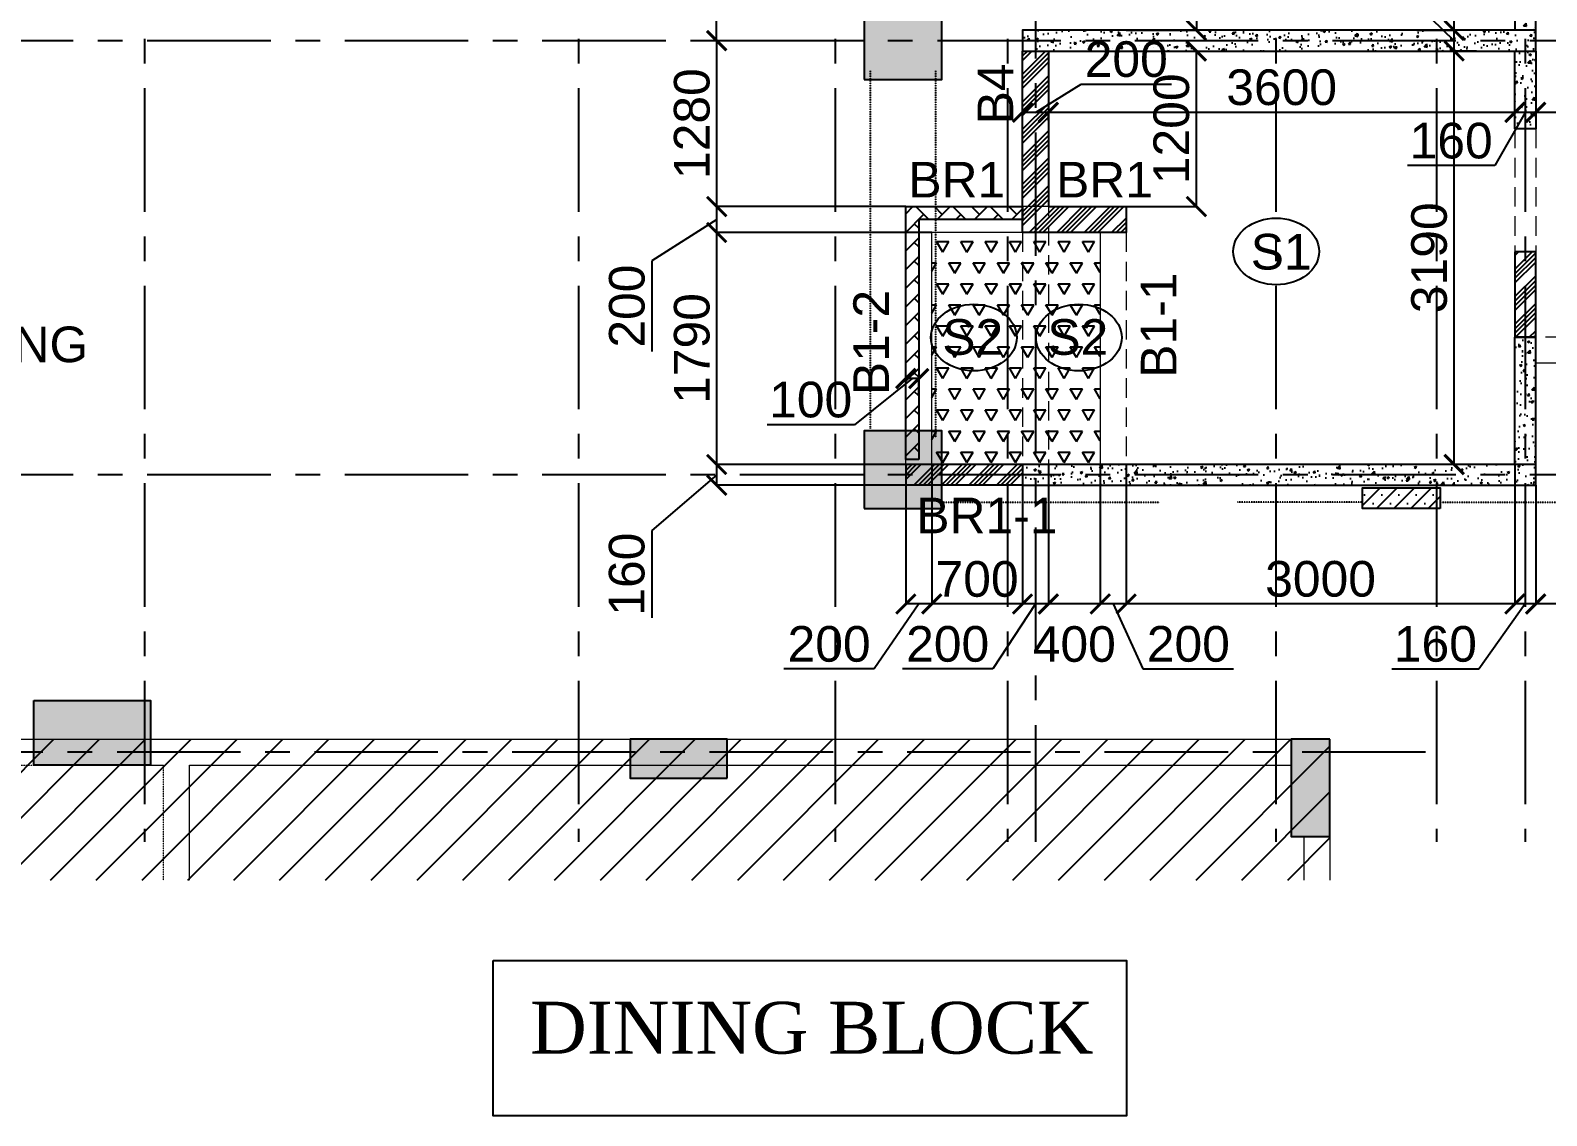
# Model space of a CAD drawing. Header units: inches. Extents: x -1898 to 127651, y -195120 to -109120.
# Drawn here: x 66741 to 78441, y -145664 to -137290 of the extents above; entities that cross this region are included whole.
import ezdxf

# ---------------------------------------------------------------- set-up
doc = ezdxf.new("R2010")
doc.units = ezdxf.units.IN
doc.header["$MEASUREMENT"] = 0
for name, pattern in [('CENTER', [50.8, 31.75, -6.35, 6.35, -6.35]), ('DASHED2', [9.525, 6.35, -3.175]), ('Hidden', [3, 2, -1])]:
    doc.linetypes.add(name, pattern=pattern)
for name, color, linetype in [('1', 8, 'Continuous'), ('1 SHEET', 7, 'Continuous'), ('160 R.C. WALL HAT', 8, 'Continuous'), ('160 R.C.WALL', 6, 'Continuous'), ('2', 5, 'Continuous'), ('AR-Column', 40, 'Continuous'), ('AR-Hidden', 251, 'DASHED2'), ('BAL. PARAPET WALL', 4, 'Continuous'), ('BEAM TEXT', 4, 'Continuous'), ('DIM', 251, 'Continuous'), ('GRID', 8, 'CENTER'), ('JKEC COL', 6, 'Continuous'), ('JKEC COL HAT', 2, 'Continuous'), ('NON S.WALL HATCH', 8, 'Continuous'), ('NON STRUC R.C.WALL', 6, 'Continuous'), ('NON.STRUC.R.C.WALLS', 1, 'Continuous'), ('PARAPET WALL', 4, 'Continuous'), ('SHEAR WALL', 6, 'Continuous'), ('SUNKEN', 8, 'Continuous'), ('TEXT-1', 3, 'Continuous')]:
    doc.layers.add(name, color=color, linetype=linetype)
for name, color, linetype, lineweight in [('BEAMS', 3, 'Continuous', 0), ('SLAB CIR', 1, 'Continuous', 25), ('SLAB TXT', 3, 'Continuous', 0)]:
    doc.layers.add(name, color=color, linetype=linetype, lineweight=lineweight)
doc.styles.add('T200', font='sanss___.ttf', dxfattribs={"height": 275})
doc.styles.add('T300', font='sanss___.ttf', dxfattribs={"height": 350})
doc.styles.add('T400', font='romantic.ttf')
doc.dimstyles.new('T 200', dxfattribs={"dimtxt": 275, "dimasz": 150, "dimexe": 1, "dimexo": 0, "dimgap": 50, "dimtad": 1, "dimdec": 0, "dimrnd": 5, "dimdsep": 46, "dimtxsty": 'T200', "dimblk": 'ARCHTICK', "dimcen": 2.5, "dimdle": 1, "dimclrd": 5, "dimclre": 253, "dimclrt": 1, "dimadec": 0, "dimazin": 0, "dimtfac": 1, "dimtdec": 0, "dimtmove": 2, "dimatfit": 3, "dimfxl": 0, "dimarcsym": 0})
pattern_1 = [(45, (2346260.05, -240371.21), (-106.066017, 106.066017), []), (45, (2346295.4, -240371.21), (-106.066017, 106.066017), []), (45, (2346330.76, -240371.21), (-106.066017, 106.066017), []), (45, (2346366.12, -240371.21), (-106.066017, 106.066017), [])]
pattern_2 = [(50, (2184721.52, 112605.64), (179.315046, -15.688034), [18.75, -206.25]), (355, (2184721.52, 112605.64), (-34.687833, 188.048033), [15, -165]), (100.451444, (2184736.47, 112604.33), (144.627212, 172.359998), [15.935048, -175.285528]), (46.1842, (2184721.52, 112655.64), (266.810333, -41.37982), [28.125, -309.375]), (96.635635, (2184743.76, 112652.2), (233.665486, 243.52965), [23.902586, -262.92844]), (351.184164, (2184721.52, 112655.64), (233.665486, 243.52965), [22.5, -247.5]), (21, (2184746.52, 112643.14), (149.226763, -100.654723), [18.75, -206.25]), (326, (2184746.52, 112643.14), (60.828833, 181.287511), [15, -165]), (71.451445, (2184758.96, 112634.75), (210.055594, 80.632788), [15.935047, -175.285528]), (37.5, (2184721.524, 112605.64), (3.0399638, 83.2234635), [0, -163, 0, -167.5, 0, -165.625]), (7.5, (2184721.52, 112605.64), (65.7673844, 98.602928), [0, -95.5, 0, -159.25, 0, -63.125]), (327.5, (2184665.774, 112605.64), (133.455609, -5.638718), [0, -62.5, 0, -195, 0, -258.75]), (317.5, (2184640.77, 112605.64), (145.7965423, 25.0262456), [0, -81.25, 0, -129.5, 0, -183.75])]

# ---------------------------------------------------------------- blocks, each defined once
blk = doc.blocks.new('A$C2EF61270')
at = {"layer": '1'}
h = blk.add_hatch(dxfattribs=at)
h.set_pattern_fill('ANSI31', color=256, scale=2000)
h.set_pattern_definition([(45, (0, -1085.52), (-176.7767, 176.7767), [])])
h.paths.add_polyline_path([(0, 0), (63301, 0), (63301, -1086), (0, -1086)])
at = {"layer": 'JKEC COL HAT', "linetype": 'Continuous', "ltscale": 100}
h = blk.add_hatch(color=256, dxfattribs=at)
h.dxf.hatch_style = 1
h.paths.add_polyline_path([(53300, 300), (54201, 300), (54201, -200), (53300, -200)])
h = blk.add_hatch(color=256, dxfattribs=at)
h.dxf.hatch_style = 1
h.paths.add_polyline_path([(57901, 0), (57901, -300), (58651, -300), (58651, 0)])
h = blk.add_hatch(color=256, dxfattribs=at)
h.dxf.hatch_style = 1
h.paths.add_polyline_path([(63001, -750), (63301, -750), (63301, 0), (63001, 0)])
at = {"layer": 'BEAMS', "color": 4, "linetype": 'Continuous', "ltscale": 0.01}
for p, q in [((9751, 0), (63001, 0)), ((54201, -200), (54301, -200)), ((54501, -200), (63001, -200)), ((54501, -1086), (54501, -200)), ((63101, -750), (63101, -1086)), ((63301, -750), (63301, -1086))]:
    blk.add_line(p, q, dxfattribs=at)
at = {"layer": 'BEAMS', "linetype": 'Hidden', "ltscale": 0.01}
for p in [(49800, -200), (54301, -1086)]:
    blk.add_line(p, (54301, -200), dxfattribs=at)
at = {"layer": 'GRID', "ltscale": 30}
blk.add_line((64039, -100), (-2655, -100), dxfattribs=at)
at = {"layer": 'JKEC COL'}
for points in [[(53300, 300), (54201, 300), (54201, -200), (53300, -200)], [(58651, -300), (58651, 0), (57901, 0), (57901, -300)], [(63301, 0), (63001, 0), (63001, -750), (63301, -750)]]:
    blk.add_lwpolyline(points, close=True, dxfattribs=at)
blk = doc.blocks.new('_ARCHTICK')
at = {"color": 0, "linetype": 'ByBlock', "const_width": 0.15}
blk.add_lwpolyline([(-0.5, -0.5), (0.5, 0.5)], dxfattribs=at)
blk = doc.blocks.new('*D589')
at = {"layer": 'Defpoints', "color": 0}
for p in [(77727, -137450), (77900, -137450, 15), (77900, -140640, 15)]:
    blk.add_point(p, dxfattribs=at)
at = {"layer": 'DIM', "color": 253, "lineweight": -2}
for p, q in [((77900, -137450), (77726, -137450)), ((77900, -140640), (77726, -140640))]:
    blk.add_line(p, q, dxfattribs=at)
at = {"layer": 'DIM', "color": 5, "lineweight": -2}
blk.add_line((77727, -140641), (77727, -137449), dxfattribs=at)
at = {"layer": 'DIM', "color": 5, "lineweight": -2, "xscale": 150, "yscale": 150, "zscale": 150}
for p, rotation in [((77727, -137450), 90), ((77727, -140640), 270)]:
    blk.add_blockref('_ARCHTICK', p, dxfattribs=dict(at, rotation=rotation))
at = {"layer": 'DIM', "color": 1, "insert": (77535, -139045), "char_height": 275, "attachment_point": 5, "rotation": 90, "style": 'T200'}
blk.add_mtext('3190', dxfattribs=at)
blk = doc.blocks.new('*D590')
at = {"layer": 'Defpoints', "color": 0}
for p in [(77439, -137290, 15), (77727, -137290), (77900, -137450, 15)]:
    blk.add_point(p, dxfattribs=at)
at = {"layer": 'DIM', "color": 5, "lineweight": -2}
for p, q in [((77340, -136992), (77340, -136320)), ((77727, -137370), (77340, -136992)), ((77727, -137451), (77727, -137289))]:
    blk.add_line(p, q, dxfattribs=at)
at = {"layer": 'DIM', "color": 253, "lineweight": -2}
for p, q in [((77439, -137290), (77728, -137290)), ((77900, -137450), (77726, -137450))]:
    blk.add_line(p, q, dxfattribs=at)
at = {"layer": 'DIM', "color": 5, "lineweight": -2, "xscale": 150, "yscale": 150, "zscale": 150}
for p, rotation in [((77727, -137290), 90), ((77727, -137450), 270)]:
    blk.add_blockref('_ARCHTICK', p, dxfattribs=dict(at, rotation=rotation))
at = {"layer": 'DIM', "color": 1, "insert": (77148, -136656), "char_height": 275, "attachment_point": 5, "rotation": 90, "style": 'T200'}
blk.add_mtext('160', dxfattribs=at)
blk = doc.blocks.new('*D591')
at = {"layer": 'Defpoints', "color": 0}
for p in [(77247, -134140, 15), (77727, -134140), (77439, -137290, 15)]:
    blk.add_point(p, dxfattribs=at)
at = {"layer": 'DIM', "color": 253, "lineweight": -2}
for p, q in [((77247, -134140), (77728, -134140)), ((77439, -137290), (77728, -137290))]:
    blk.add_line(p, q, dxfattribs=at)
at = {"layer": 'DIM', "color": 5, "lineweight": -2}
blk.add_line((77727, -137291), (77727, -134139), dxfattribs=at)
at = {"layer": 'DIM', "color": 5, "lineweight": -2, "xscale": 150, "yscale": 150, "zscale": 150}
for p, rotation in [((77727, -134140), 90), ((77727, -137290), 270)]:
    blk.add_blockref('_ARCHTICK', p, dxfattribs=dict(at, rotation=rotation))
at = {"layer": 'DIM', "color": 1, "insert": (77535, -135715), "char_height": 275, "attachment_point": 5, "rotation": 90, "style": 'T200'}
blk.add_mtext('3150', dxfattribs=at)
blk = doc.blocks.new('*D544')
at = {"layer": 'Defpoints', "color": 0}
for p in [(78356, -137923), (78356, -137959, 15), (80156, -137959)]:
    blk.add_point(p, dxfattribs=at)
at = {"layer": 'DIM', "color": 5, "lineweight": -2}
blk.add_line((80157, -137923), (78355, -137923), dxfattribs=at)
at = {"layer": 'DIM', "color": 253, "lineweight": -2}
for p, q in [((78356, -137959), (78356, -137922)), ((80156, -137959), (80156, -137922))]:
    blk.add_line(p, q, dxfattribs=at)
at = {"layer": 'DIM', "color": 5, "lineweight": -2, "xscale": 150, "yscale": 150, "zscale": 150, "rotation": 180}
blk.add_blockref('_ARCHTICK', (78356, -137923), dxfattribs=at)
at = {"layer": 'DIM', "color": 5, "lineweight": -2, "xscale": 150, "yscale": 150, "zscale": 150}
blk.add_blockref('_ARCHTICK', (80156, -137923), dxfattribs=at)
at = {"layer": 'DIM', "color": 1, "insert": (79256, -137731), "char_height": 275, "attachment_point": 5, "style": 'T200'}
blk.add_mtext('1800', dxfattribs=at)
blk = doc.blocks.new('*D545')
at = {"layer": 'Defpoints', "color": 0}
for p in [(78196, -137923), (78196, -137981, 15), (78356, -137959, 15)]:
    blk.add_point(p, dxfattribs=at)
at = {"layer": 'DIM', "color": 5, "lineweight": -2}
for p, q in [((78276, -137923), (78040, -138334)), ((78357, -137923), (78195, -137923)), ((78040, -138334), (77368, -138334))]:
    blk.add_line(p, q, dxfattribs=at)
at = {"layer": 'DIM', "color": 253, "lineweight": -2}
for p, q in [((78196, -137981), (78196, -137922)), ((78356, -137959), (78356, -137922))]:
    blk.add_line(p, q, dxfattribs=at)
at = {"layer": 'DIM', "color": 5, "lineweight": -2, "xscale": 150, "yscale": 150, "zscale": 150, "rotation": 180}
blk.add_blockref('_ARCHTICK', (78196, -137923), dxfattribs=at)
at = {"layer": 'DIM', "color": 5, "lineweight": -2, "xscale": 150, "yscale": 150, "zscale": 150}
blk.add_blockref('_ARCHTICK', (78356, -137923), dxfattribs=at)
at = {"layer": 'DIM', "color": 1, "insert": (77704, -138143), "char_height": 275, "attachment_point": 5, "style": 'T200'}
blk.add_mtext('160', dxfattribs=at)
blk = doc.blocks.new('*D516')
at = {"layer": 'Defpoints', "color": 0}
for p in [(74596, -137923), (74596, -137986, 15), (78196, -137981, 15)]:
    blk.add_point(p, dxfattribs=at)
at = {"layer": 'DIM', "color": 5, "lineweight": -2}
blk.add_line((78197, -137923), (74595, -137923), dxfattribs=at)
at = {"layer": 'DIM', "color": 253, "lineweight": -2}
for p, q in [((74596, -137986), (74596, -137922)), ((78196, -137981), (78196, -137922))]:
    blk.add_line(p, q, dxfattribs=at)
at = {"layer": 'DIM', "color": 5, "lineweight": -2, "xscale": 150, "yscale": 150, "zscale": 150, "rotation": 180}
blk.add_blockref('_ARCHTICK', (74596, -137923), dxfattribs=at)
at = {"layer": 'DIM', "color": 5, "lineweight": -2, "xscale": 150, "yscale": 150, "zscale": 150}
blk.add_blockref('_ARCHTICK', (78196, -137923), dxfattribs=at)
at = {"layer": 'DIM', "color": 1, "insert": (76396, -137731), "char_height": 275, "attachment_point": 5, "style": 'T200'}
blk.add_mtext('3600', dxfattribs=at)
blk = doc.blocks.new('*D517')
at = {"layer": 'Defpoints', "color": 0}
for p in [(74396, -137923), (74396, -137995, 15), (74596, -137986, 15)]:
    blk.add_point(p, dxfattribs=at)
at = {"layer": 'DIM', "color": 5, "lineweight": -2}
for p, q in [((74496, -137923), (74848, -137705)), ((74848, -137705), (75546, -137705)), ((74597, -137923), (74395, -137923))]:
    blk.add_line(p, q, dxfattribs=at)
at = {"layer": 'DIM', "color": 253, "lineweight": -2}
for p, q in [((74396, -137995), (74396, -137922)), ((74596, -137986), (74596, -137922))]:
    blk.add_line(p, q, dxfattribs=at)
at = {"layer": 'DIM', "color": 5, "lineweight": -2, "xscale": 150, "yscale": 150, "zscale": 150, "rotation": 180}
blk.add_blockref('_ARCHTICK', (74396, -137923), dxfattribs=at)
at = {"layer": 'DIM', "color": 5, "lineweight": -2, "xscale": 150, "yscale": 150, "zscale": 150}
blk.add_blockref('_ARCHTICK', (74596, -137923), dxfattribs=at)
at = {"layer": 'DIM', "color": 1, "insert": (75197, -137514), "char_height": 275, "attachment_point": 5, "style": 'T200'}
blk.add_mtext('200', dxfattribs=at)
blk = doc.blocks.new('*D528')
at = {"layer": 'Defpoints', "color": 0}
for p in [(78356, -140800, 15), (80156, -140800, 15), (78356, -141716)]:
    blk.add_point(p, dxfattribs=at)
at = {"layer": 'DIM', "color": 253, "lineweight": -2}
for p, q in [((78356, -140800), (78356, -141717)), ((80156, -140800), (80156, -141717))]:
    blk.add_line(p, q, dxfattribs=at)
at = {"layer": 'DIM', "color": 5, "lineweight": -2}
blk.add_line((80157, -141716), (78355, -141716), dxfattribs=at)
at = {"layer": 'DIM', "color": 5, "lineweight": -2, "xscale": 150, "yscale": 150, "zscale": 150, "rotation": 180}
blk.add_blockref('_ARCHTICK', (78356, -141716), dxfattribs=at)
at = {"layer": 'DIM', "color": 5, "lineweight": -2, "xscale": 150, "yscale": 150, "zscale": 150}
blk.add_blockref('_ARCHTICK', (80156, -141716), dxfattribs=at)
at = {"layer": 'DIM', "color": 1, "insert": (79256, -141525), "char_height": 275, "attachment_point": 5, "style": 'T200'}
blk.add_mtext('1800', dxfattribs=at)
blk = doc.blocks.new('*D529')
at = {"layer": 'Defpoints', "color": 0}
for p in [(78196, -140640, 15), (78356, -140800, 15), (78196, -141716)]:
    blk.add_point(p, dxfattribs=at)
at = {"layer": 'DIM', "color": 253, "lineweight": -2}
for p, q in [((78196, -140640), (78196, -141717)), ((78356, -140800), (78356, -141717))]:
    blk.add_line(p, q, dxfattribs=at)
at = {"layer": 'DIM', "color": 5, "lineweight": -2}
for p, q in [((78276, -141716), (77918, -142218)), ((78357, -141716), (78195, -141716)), ((77918, -142218), (77246, -142218))]:
    blk.add_line(p, q, dxfattribs=at)
at = {"layer": 'DIM', "color": 5, "lineweight": -2, "xscale": 150, "yscale": 150, "zscale": 150, "rotation": 180}
blk.add_blockref('_ARCHTICK', (78196, -141716), dxfattribs=at)
at = {"layer": 'DIM', "color": 5, "lineweight": -2, "xscale": 150, "yscale": 150, "zscale": 150}
blk.add_blockref('_ARCHTICK', (78356, -141716), dxfattribs=at)
at = {"layer": 'DIM', "color": 1, "insert": (77582, -142026), "char_height": 275, "attachment_point": 5, "style": 'T200'}
blk.add_mtext('160', dxfattribs=at)
blk = doc.blocks.new('*D530')
at = {"layer": 'Defpoints', "color": 0}
for p in [(75196, -140640, 15), (78196, -140640, 15), (75196, -141716)]:
    blk.add_point(p, dxfattribs=at)
at = {"layer": 'DIM', "color": 253, "lineweight": -2}
for p, q in [((75196, -140640), (75196, -141717)), ((78196, -140640), (78196, -141717))]:
    blk.add_line(p, q, dxfattribs=at)
at = {"layer": 'DIM', "color": 5, "lineweight": -2}
blk.add_line((78197, -141716), (75195, -141716), dxfattribs=at)
at = {"layer": 'DIM', "color": 5, "lineweight": -2, "xscale": 150, "yscale": 150, "zscale": 150, "rotation": 180}
blk.add_blockref('_ARCHTICK', (75196, -141716), dxfattribs=at)
at = {"layer": 'DIM', "color": 5, "lineweight": -2, "xscale": 150, "yscale": 150, "zscale": 150}
blk.add_blockref('_ARCHTICK', (78196, -141716), dxfattribs=at)
at = {"layer": 'DIM', "color": 1, "insert": (76696, -141524), "char_height": 275, "attachment_point": 5, "style": 'T200'}
blk.add_mtext('3000', dxfattribs=at)
blk = doc.blocks.new('*D531')
at = {"layer": 'Defpoints', "color": 0}
for p in [(74996, -140640, 15), (75196, -140640, 15), (74996, -141716)]:
    blk.add_point(p, dxfattribs=at)
at = {"layer": 'DIM', "color": 253, "lineweight": -2}
for p, q in [((74996, -140640), (74996, -141717)), ((75196, -140640), (75196, -141717))]:
    blk.add_line(p, q, dxfattribs=at)
at = {"layer": 'DIM', "color": 5, "lineweight": -2}
for p, q in [((75197, -141716), (74995, -141716)), ((75096, -141716), (75326, -142217)), ((75326, -142217), (76025, -142217))]:
    blk.add_line(p, q, dxfattribs=at)
at = {"layer": 'DIM', "color": 5, "lineweight": -2, "xscale": 150, "yscale": 150, "zscale": 150, "rotation": 180}
blk.add_blockref('_ARCHTICK', (74996, -141716), dxfattribs=at)
at = {"layer": 'DIM', "color": 5, "lineweight": -2, "xscale": 150, "yscale": 150, "zscale": 150}
blk.add_blockref('_ARCHTICK', (75196, -141716), dxfattribs=at)
at = {"layer": 'DIM', "color": 1, "insert": (75676, -142026), "char_height": 275, "attachment_point": 5, "style": 'T200'}
blk.add_mtext('200', dxfattribs=at)
blk = doc.blocks.new('*D532')
at = {"layer": 'Defpoints', "color": 0}
for p in [(74596, -140640, 15), (74996, -140640, 15), (74596, -141716)]:
    blk.add_point(p, dxfattribs=at)
at = {"layer": 'DIM', "color": 253, "lineweight": -2}
for p, q in [((74596, -140640), (74596, -141717)), ((74996, -140640), (74996, -141717))]:
    blk.add_line(p, q, dxfattribs=at)
at = {"layer": 'DIM', "color": 5, "lineweight": -2}
blk.add_line((74997, -141716), (74595, -141716), dxfattribs=at)
at = {"layer": 'DIM', "color": 5, "lineweight": -2, "xscale": 150, "yscale": 150, "zscale": 150, "rotation": 180}
blk.add_blockref('_ARCHTICK', (74596, -141716), dxfattribs=at)
at = {"layer": 'DIM', "color": 5, "lineweight": -2, "xscale": 150, "yscale": 150, "zscale": 150}
blk.add_blockref('_ARCHTICK', (74996, -141716), dxfattribs=at)
at = {"layer": 'DIM', "color": 1, "insert": (74796, -142027), "char_height": 275, "attachment_point": 5, "style": 'T200'}
blk.add_mtext('400', dxfattribs=at)
blk = doc.blocks.new('*D474')
at = {"layer": 'Defpoints', "color": 0}
for p in [(74396, -140640, 15), (74596, -140640, 15), (74396, -141716)]:
    blk.add_point(p, dxfattribs=at)
at = {"layer": 'DIM', "color": 253, "lineweight": -2}
for p, q in [((74396, -140640), (74396, -141717)), ((74596, -140640), (74596, -141717))]:
    blk.add_line(p, q, dxfattribs=at)
at = {"layer": 'DIM', "color": 5, "lineweight": -2}
for p, q in [((74496, -141716), (74168, -142217)), ((74597, -141716), (74395, -141716)), ((74168, -142217), (73470, -142217))]:
    blk.add_line(p, q, dxfattribs=at)
at = {"layer": 'DIM', "color": 5, "lineweight": -2, "xscale": 150, "yscale": 150, "zscale": 150, "rotation": 180}
blk.add_blockref('_ARCHTICK', (74396, -141716), dxfattribs=at)
at = {"layer": 'DIM', "color": 5, "lineweight": -2, "xscale": 150, "yscale": 150, "zscale": 150}
blk.add_blockref('_ARCHTICK', (74596, -141716), dxfattribs=at)
at = {"layer": 'DIM', "color": 1, "insert": (73819, -142026), "char_height": 275, "attachment_point": 5, "style": 'T200'}
blk.add_mtext('200', dxfattribs=at)
blk = doc.blocks.new('*D475')
at = {"layer": 'Defpoints', "color": 0}
for p in [(73696, -140640, 15), (74396, -140640, 15), (73696, -141716)]:
    blk.add_point(p, dxfattribs=at)
at = {"layer": 'DIM', "color": 253, "lineweight": -2}
for p, q in [((73696, -140640), (73696, -141717)), ((74396, -140640), (74396, -141717))]:
    blk.add_line(p, q, dxfattribs=at)
at = {"layer": 'DIM', "color": 5, "lineweight": -2}
blk.add_line((74397, -141716), (73695, -141716), dxfattribs=at)
at = {"layer": 'DIM', "color": 5, "lineweight": -2, "xscale": 150, "yscale": 150, "zscale": 150, "rotation": 180}
blk.add_blockref('_ARCHTICK', (73696, -141716), dxfattribs=at)
at = {"layer": 'DIM', "color": 5, "lineweight": -2, "xscale": 150, "yscale": 150, "zscale": 150}
blk.add_blockref('_ARCHTICK', (74396, -141716), dxfattribs=at)
at = {"layer": 'DIM', "color": 1, "insert": (74046, -141525), "char_height": 275, "attachment_point": 5, "style": 'T200'}
blk.add_mtext('700', dxfattribs=at)
blk = doc.blocks.new('*D476')
at = {"layer": 'Defpoints', "color": 0}
for p in [(73696, -140640, 15), (73496, -140800, 15), (73496, -141716)]:
    blk.add_point(p, dxfattribs=at)
at = {"layer": 'DIM', "color": 253, "lineweight": -2}
for p, q in [((73696, -140640), (73696, -141717)), ((73496, -140800), (73496, -141717))]:
    blk.add_line(p, q, dxfattribs=at)
at = {"layer": 'DIM', "color": 5, "lineweight": -2}
for p, q in [((73596, -141716), (73253, -142217)), ((73697, -141716), (73495, -141716)), ((73253, -142217), (72555, -142217))]:
    blk.add_line(p, q, dxfattribs=at)
at = {"layer": 'DIM', "color": 5, "lineweight": -2, "xscale": 150, "yscale": 150, "zscale": 150, "rotation": 180}
blk.add_blockref('_ARCHTICK', (73496, -141716), dxfattribs=at)
at = {"layer": 'DIM', "color": 5, "lineweight": -2, "xscale": 150, "yscale": 150, "zscale": 150}
blk.add_blockref('_ARCHTICK', (73696, -141716), dxfattribs=at)
at = {"layer": 'DIM', "color": 1, "insert": (72904, -142026), "char_height": 275, "attachment_point": 5, "style": 'T200'}
blk.add_mtext('200', dxfattribs=at)
blk = doc.blocks.new('*D479')
at = {"layer": 'Defpoints', "color": 0}
for p in [(73496, -139977), (73496, -140098, 15), (73596, -140098, 15)]:
    blk.add_point(p, dxfattribs=at)
at = {"layer": 'DIM', "color": 5, "lineweight": -2}
for p, q in [((73546, -139977), (73099, -140333)), ((73597, -139977), (73495, -139977)), ((73099, -140333), (72426, -140333))]:
    blk.add_line(p, q, dxfattribs=at)
at = {"layer": 'DIM', "color": 253, "lineweight": -2}
for p, q in [((73496, -140098), (73496, -139976)), ((73596, -140098), (73596, -139976))]:
    blk.add_line(p, q, dxfattribs=at)
at = {"layer": 'DIM', "color": 5, "lineweight": -2, "xscale": 150, "yscale": 150, "zscale": 150, "rotation": 180}
blk.add_blockref('_ARCHTICK', (73496, -139977), dxfattribs=at)
at = {"layer": 'DIM', "color": 5, "lineweight": -2, "xscale": 150, "yscale": 150, "zscale": 150}
blk.add_blockref('_ARCHTICK', (73596, -139977), dxfattribs=at)
at = {"layer": 'DIM', "color": 1, "insert": (72762, -140141), "char_height": 275, "attachment_point": 5, "style": 'T200'}
blk.add_mtext('100', dxfattribs=at)
blk = doc.blocks.new('*D480')
at = {"layer": 'Defpoints', "color": 0}
for p in [(72037, -140640), (73496, -140640, 15), (73496, -140800)]:
    blk.add_point(p, dxfattribs=at)
at = {"layer": 'DIM', "color": 5, "lineweight": -2}
for p, q in [((72037, -140720), (71536, -141150)), ((72037, -140801), (72037, -140639)), ((71536, -141150), (71536, -141823))]:
    blk.add_line(p, q, dxfattribs=at)
at = {"layer": 'DIM', "color": 253, "lineweight": -2}
for p, q in [((73496, -140640), (72036, -140640)), ((73496, -140800), (72036, -140800))]:
    blk.add_line(p, q, dxfattribs=at)
at = {"layer": 'DIM', "color": 5, "lineweight": -2, "xscale": 150, "yscale": 150, "zscale": 150}
for p, rotation in [((72037, -140640), 90), ((72037, -140800), 270)]:
    blk.add_blockref('_ARCHTICK', p, dxfattribs=dict(at, rotation=rotation))
at = {"layer": 'DIM', "color": 1, "insert": (71344, -141486), "char_height": 275, "attachment_point": 5, "rotation": 90, "style": 'T200'}
blk.add_mtext('160', dxfattribs=at)
blk = doc.blocks.new('*D481')
at = {"layer": 'Defpoints', "color": 0}
for p in [(72037, -138850), (73696, -138850, 15), (73496, -140640, 15)]:
    blk.add_point(p, dxfattribs=at)
at = {"layer": 'DIM', "color": 253, "lineweight": -2}
for p, q in [((73696, -138850), (72036, -138850)), ((73496, -140640), (72036, -140640))]:
    blk.add_line(p, q, dxfattribs=at)
at = {"layer": 'DIM', "color": 5, "lineweight": -2}
blk.add_line((72037, -140641), (72037, -138849), dxfattribs=at)
at = {"layer": 'DIM', "color": 5, "lineweight": -2, "xscale": 150, "yscale": 150, "zscale": 150}
for p, rotation in [((72037, -138850), 90), ((72037, -140640), 270)]:
    blk.add_blockref('_ARCHTICK', p, dxfattribs=dict(at, rotation=rotation))
at = {"layer": 'DIM', "color": 1, "insert": (71846, -139745), "char_height": 275, "attachment_point": 5, "rotation": 90, "style": 'T200'}
blk.add_mtext('1790', dxfattribs=at)
blk = doc.blocks.new('*D482')
at = {"layer": 'Defpoints', "color": 0}
for p in [(72037, -138650), (73496, -138650, 15), (73696, -138850, 15)]:
    blk.add_point(p, dxfattribs=at)
at = {"layer": 'DIM', "color": 5, "lineweight": -2}
for p, q in [((72037, -138750), (71537, -139069)), ((72037, -138851), (72037, -138649)), ((71537, -139069), (71537, -139767))]:
    blk.add_line(p, q, dxfattribs=at)
at = {"layer": 'DIM', "color": 253, "lineweight": -2}
for p, q in [((73496, -138650), (72036, -138650)), ((73696, -138850), (72036, -138850))]:
    blk.add_line(p, q, dxfattribs=at)
at = {"layer": 'DIM', "color": 5, "lineweight": -2, "xscale": 150, "yscale": 150, "zscale": 150}
for p, rotation in [((72037, -138650), 90), ((72037, -138850), 270)]:
    blk.add_blockref('_ARCHTICK', p, dxfattribs=dict(at, rotation=rotation))
at = {"layer": 'DIM', "color": 1, "insert": (71345, -139418), "char_height": 275, "attachment_point": 5, "rotation": 90, "style": 'T200'}
blk.add_mtext('200', dxfattribs=at)
blk = doc.blocks.new('*D483')
at = {"layer": 'Defpoints', "color": 0}
for p in [(72037, -137370), (72460, -137370, 15), (73496, -138650, 15)]:
    blk.add_point(p, dxfattribs=at)
at = {"layer": 'DIM', "color": 253, "lineweight": -2}
for p, q in [((72460, -137370), (72036, -137370)), ((73496, -138650), (72036, -138650))]:
    blk.add_line(p, q, dxfattribs=at)
at = {"layer": 'DIM', "color": 5, "lineweight": -2}
blk.add_line((72037, -138651), (72037, -137369), dxfattribs=at)
at = {"layer": 'DIM', "color": 5, "lineweight": -2, "xscale": 150, "yscale": 150, "zscale": 150}
for p, rotation in [((72037, -137370), 90), ((72037, -138650), 270)]:
    blk.add_blockref('_ARCHTICK', p, dxfattribs=dict(at, rotation=rotation))
at = {"layer": 'DIM', "color": 1, "insert": (71846, -138010), "char_height": 275, "attachment_point": 5, "rotation": 90, "style": 'T200'}
blk.add_mtext('1280', dxfattribs=at)
blk = doc.blocks.new('*D503')
at = {"layer": 'Defpoints', "color": 0}
for p in [(72036, -136090), (73496, -136090, 15), (72460, -137370)]:
    blk.add_point(p, dxfattribs=at)
at = {"layer": 'DIM', "color": 253, "lineweight": -2}
for p, q in [((73496, -136090), (72035, -136090)), ((72460, -137370), (72035, -137370))]:
    blk.add_line(p, q, dxfattribs=at)
at = {"layer": 'DIM', "color": 5, "lineweight": -2}
blk.add_line((72036, -137371), (72036, -136089), dxfattribs=at)
at = {"layer": 'DIM', "color": 5, "lineweight": -2, "xscale": 150, "yscale": 150, "zscale": 150}
for p, rotation in [((72036, -136090), 90), ((72036, -137370), 270)]:
    blk.add_blockref('_ARCHTICK', p, dxfattribs=dict(at, rotation=rotation))
at = {"layer": 'DIM', "color": 1, "insert": (71845, -136730), "char_height": 275, "attachment_point": 5, "rotation": 90, "style": 'T200'}
blk.add_mtext('1280', dxfattribs=at)
blk = doc.blocks.new('*D787')
at = {"layer": 'Defpoints', "color": 0}
for p in [(75196, -137450, 15), (75738, -137450), (75196, -138650, 15)]:
    blk.add_point(p, dxfattribs=at)
at = {"layer": 'DIM', "color": 253, "lineweight": -2}
for p, q in [((75196, -137450), (75739, -137450)), ((75196, -138650), (75739, -138650))]:
    blk.add_line(p, q, dxfattribs=at)
at = {"layer": 'DIM', "color": 5, "lineweight": -2}
blk.add_line((75738, -138651), (75738, -137449), dxfattribs=at)
at = {"layer": 'DIM', "color": 5, "lineweight": -2, "xscale": 150, "yscale": 150, "zscale": 150}
for p, rotation in [((75738, -137450), 90), ((75738, -138650), 270)]:
    blk.add_blockref('_ARCHTICK', p, dxfattribs=dict(at, rotation=rotation))
at = {"layer": 'DIM', "color": 1, "insert": (75546, -138050), "char_height": 275, "attachment_point": 5, "rotation": 90, "style": 'T200'}
blk.add_mtext('1200', dxfattribs=at)
blk = doc.blocks.new('*D788')
at = {"layer": 'Defpoints', "color": 0}
for p in [(75196, -136090, 15), (75196, -137290, 15), (75738, -137290)]:
    blk.add_point(p, dxfattribs=at)
at = {"layer": 'DIM', "color": 253, "lineweight": -2}
for p, q in [((75196, -136090), (75739, -136090)), ((75196, -137290), (75739, -137290))]:
    blk.add_line(p, q, dxfattribs=at)
at = {"layer": 'DIM', "color": 5, "lineweight": -2}
blk.add_line((75738, -136089), (75738, -137291), dxfattribs=at)
at = {"layer": 'DIM', "color": 5, "lineweight": -2, "xscale": 150, "yscale": 150, "zscale": 150}
for p, rotation in [((75738, -136090), 90), ((75738, -137290), 270)]:
    blk.add_blockref('_ARCHTICK', p, dxfattribs=dict(at, rotation=rotation))
at = {"layer": 'DIM', "color": 1, "insert": (75546, -136690), "char_height": 275, "attachment_point": 5, "rotation": 90, "style": 'T200'}
blk.add_mtext('1200', dxfattribs=at)
blk = doc.blocks.new('A$C02A55DAE')
at = {"layer": 'NON S.WALL HATCH'}
h = blk.add_hatch(dxfattribs=at)
h.set_pattern_fill('SACNCR', color=256, scale=1000)
h.set_pattern_definition([(45, (-132245.64, 75915.45), (-66.29126, 66.29126), []), (45, (-132179.35, 75915.45), (-66.29126, 66.29126), [0, -93.75])])
h.paths.add_polyline_path([(68012, -21790), (68612, -21790), (68612, -21190), (68012, -21190)])
h.paths.add_polyline_path([(68012, -18480), (68612, -18480), (68612, -17880), (68012, -17880)])
h.paths.add_polyline_path([(68012, -15170), (68612, -15170), (68612, -14570), (68012, -14570)])
h.paths.add_polyline_path([(68012, -11500), (68612, -11500), (68612, -11870), (68012, -11870)])
h = blk.add_hatch(dxfattribs=at)
h.set_pattern_fill('SACNCR', color=256, scale=1000)
h.set_pattern_definition([(45, (-132245.64, 74440.45), (-66.29126, 66.29126), []), (45, (-132179.35, 74440.45), (-66.29126, 66.29126), [0, -93.75])])
h.paths.add_polyline_path([(76295, -21790), (75695, -21790), (75695, -21630), (76295, -21630)])
h.paths.add_polyline_path([(72457, -21790), (71857, -21790), (71857, -21630), (72457, -21630)])
at = {"layer": 'AR-Column', "color": 4, "elevation": -29}
for points in [[(68012, -18480), (68612, -18480), (68612, -17880), (68012, -17880)], [(68012, -21790), (68612, -21790), (68612, -21190), (68012, -21190)], [(72457, -21790), (71857, -21790), (71857, -21630), (72457, -21630)]]:
    blk.add_lwpolyline(points, close=True, dxfattribs=at)
at = {"layer": 'AR-Hidden', "ltscale": 0.009}
for p, q in [((68060, -21174, -29), (68060, -18410, -29)), ((68565, -21244, -29), (68565, -18410, -29)), ((68612, -21740, -29), (70292, -21740, -29)), ((71857, -21740, -29), (70892, -21740, -29)), ((72457, -21740, -29), (75695, -21740, -29))]:
    blk.add_line(p, q, dxfattribs=at)

msp = doc.modelspace()

# ---------------------------------------------------------------- hatches: boundary and pattern name
at = {"layer": '160 R.C. WALL HAT'}
h = msp.add_hatch(dxfattribs=at)
h.set_pattern_fill('AR-CONC', color=256, scale=25)
h.set_pattern_definition(pattern_2)
h.paths.add_polyline_path([(78356, -136690.2), (78196, -136690.2), (78196, -137290.2), (78356, -137290.2)])
h = msp.add_hatch(dxfattribs=at)
h.set_pattern_fill('AR-CONC', color=256, scale=25)
h.set_pattern_definition(pattern_2)
h.paths.add_polyline_path([(78356, -137290.2), (78356, -137450.2), (74396, -137450.2), (74396, -137290.2)])
h = msp.add_hatch(dxfattribs=at)
h.set_pattern_fill('AR-CONC', color=256, scale=25)
h.set_pattern_definition(pattern_2)
h.paths.add_polyline_path([(78196, -137450.2), (78356, -137450.2), (78356, -138050.2), (78196, -138050.2)])
h = msp.add_hatch(dxfattribs=at)
h.set_pattern_fill('AR-CONC', color=256, scale=25)
h.set_pattern_definition(pattern_2)
h.paths.add_polyline_path([(78356, -139678.8), (78196, -139678.8), (78196, -140640.2), (78356, -140640.2)])
h = msp.add_hatch(dxfattribs=at)
h.set_pattern_fill('AR-CONC', color=256, scale=25)
h.set_pattern_definition(pattern_2)
h.paths.add_polyline_path([(78356, -140800.2), (78356, -140640.2), (74396, -140640.2), (74396, -140800.2)])
at = {"layer": 'BAL. PARAPET WALL'}
h = msp.add_hatch(dxfattribs=at)
h.set_pattern_fill('AR-HBONE', color=256, style=0)
h.set_pattern_definition([(45, (-2120350.89, 355921.15), (1e-14, 143.684098), [304.8, -101.6]), (135, (-2120279.05, 355993), (1e-14, 143.684098), [304.8, -101.6])])
h.paths.add_polyline_path([(73596, -140600.2), (73496, -140600.2), (73496, -138650.2), (74396, -138650.2), (74396, -138750.2), (73596, -138750.2)])
at = {"layer": 'NON STRUC R.C.WALL'}
h = msp.add_hatch(dxfattribs=at)
h.set_pattern_fill('ANSI34', color=1, scale=200)
h.set_pattern_definition(pattern_1)
h.paths.add_polyline_path([(74596, -137450.2), (74596, -138650.2), (75196, -138650.2), (75196, -138850.2), (74396, -138850.2), (74396, -137450.2)])
h = msp.add_hatch(dxfattribs=at)
h.set_pattern_fill('ANSI34', color=1, scale=200)
h.set_pattern_definition(pattern_1)
h.paths.add_polyline_path([(78196, -139000.2), (78196, -139658.8), (78356, -139658.8), (78356, -139000.2)])
h = msp.add_hatch(dxfattribs=at)
h.set_pattern_fill('ANSI34', color=1, scale=200)
h.set_pattern_definition(pattern_1)
h.paths.add_polyline_path([(74396, -140640.2), (73496, -140640.2), (73496, -140800.2), (74396, -140800.2)])
at = {"layer": 'SUNKEN'}
h = msp.add_hatch(dxfattribs=at)
h.set_pattern_fill('TRIANG', color=256, scale=500)
h.set_pattern_definition([(60, (2301842.9, -345548.81), (-93.75, 162.379763), [93.75, -93.75]), (120, (2301842.9, -345548.81), (-187.5, 1e-07), [93.75, -93.75]), (0, (2301796.02, -345467.62), (93.75, 162.379763), [93.75, -93.75])])
h.paths.add_polyline_path([(73696, -138850.2), (74996, -138850.2), (74996, -140640.2), (73696, -140640.2)])

# ---------------------------------------------------------------- linework, layer by layer
at = {"layer": '160 R.C.WALL'}
msp.add_line((78356, -139658.8, 14.7), (78196, -139658.8, 14.7), dxfattribs=at)
at = {"layer": '160 R.C.WALL', "elevation": 14.7}
for points in [[(78356, -137290.2), (78356, -136690.2), (78196, -136690.2), (78196, -137290.2)], [(78356, -137450.2), (78356, -138050.2), (78196, -138050.2), (78196, -137450.2)]]:
    msp.add_lwpolyline(points, dxfattribs=at)
msp.add_lwpolyline([(78356, -137450.2), (78356, -137290.2), (74396, -137290.2), (74396, -137450.2)], close=True, dxfattribs=at)
at = {"layer": '2', "color": 1}
msp.add_lwpolyline([(70313.2, -144467.4), (75199.4, -144467.4), (75199.4, -145664.2), (70313.2, -145664.2)], close=True, dxfattribs=at)
at = {"layer": 'BAL. PARAPET WALL', "elevation": 14.7}
msp.add_lwpolyline([(73596, -140600.2), (73496, -140600.2), (73496, -138650.2), (74396, -138650.2), (74396, -138750.2), (73596, -138750.2), (73596, -140600.2)], dxfattribs=at)
at = {"layer": 'BEAMS', "color": 4, "linetype": 'Continuous', "ltscale": 0.01}
for p, q in [((74396, -137450.2, 14.7), (74396, -138850.2, 14.7)), ((75196, -138650.2, 14.7), (73496, -138650.2, 14.7)), ((73496, -140640.2, 14.7), (73496, -138650.2, 14.7)), ((75196, -138850.2, 14.7), (73496, -138850.2, 14.7)), ((73696, -140640.2, 14.7), (73696, -138850.2, 14.7)), ((74996, -138850.2, 14.7), (74996, -140640.2, 14.7)), ((80156, -139858.8, 14.7), (78356, -139858.8, 14.7))]:
    msp.add_line(p, q, dxfattribs=at)
at = {"layer": 'BEAMS', "linetype": 'Hidden', "ltscale": 75}
for p, q in [((74596, -137450.2, 14.7), (74596, -140640.2, 14.7)), ((78196, -138050.2, 14.7), (78196, -139658.8, 14.7)), ((78356, -138050.2, 14.7), (78356, -139658.8, 14.7)), ((74396, -138850.2, 14.7), (74396, -140640.2, 14.7)), ((75196, -138850.2, 14.7), (75196, -140640.2, 14.7)), ((80156, -139658.8, 14.7), (78316, -139658.8, 14.7))]:
    msp.add_line(p, q, dxfattribs=at)
at = {"layer": 'GRID', "ltscale": 30}
for p, q in [((67621, -111829.1, 14.7), (67621, -143550.6, 14.7)), ((70971, -111829.1, 14.7), (70971, -143550.6, 14.7)), ((72951, -111829.1, 14.7), (72951, -143550.6, 14.7)), ((74281, -111829.1, 14.7), (74281, -143550.6, 14.7)), ((76350.8, -111829.1, 14.7), (76350.8, -143550.6, 14.7)), ((77591, -111829.1, 14.7), (77591, -143550.6, 14.7)), ((78276, -111829.1, 14.7), (78276, -143550.6, 14.7)), ((74496, -112170.1, 14.7), (74496, -143550.6, 14.7)), ((86883.8, -137370.2, 14.7), (739.5, -137370.2, 14.7)), ((86883.8, -140720.2, 14.7), (739.5, -140720.2, 14.7))]:
    msp.add_line(p, q, dxfattribs=at)
at = {"layer": 'NON.STRUC.R.C.WALLS'}
for p, q in [((74396, -140640.2, 14.7), (73496, -140640.2, 14.7)), ((73496, -140640.2, 14.7), (73496, -140800.2, 14.7)), ((74396, -140800.2, 14.7), (73496, -140800.2, 14.7))]:
    msp.add_line(p, q, dxfattribs=at)
at = {"layer": 'NON.STRUC.R.C.WALLS', "elevation": 14.7}
msp.add_lwpolyline([(74596, -137450.2), (74596, -138650.2), (75196, -138650.2), (75196, -138850.2), (74396, -138850.2), (74396, -137450.2)], dxfattribs=at)
msp.add_lwpolyline([(78196, -139000.2), (78196, -139658.8), (78356, -139658.8), (78356, -139000.2)], close=True, dxfattribs=at)
at = {"layer": 'PARAPET WALL'}
msp.add_line((75196, -138650.2, 14.7), (75196, -138850.2, 14.7), dxfattribs=at)
at = {"layer": 'SHEAR WALL'}
for p, q in [((78196, -140640.2, 14.7), (78196, -139658.8, 14.7)), ((78356, -140640.2, 14.7), (78356, -139658.8, 14.7))]:
    msp.add_line(p, q, dxfattribs=at)
at = {"layer": 'SHEAR WALL', "elevation": 14.7}
msp.add_lwpolyline([(78356, -140800.2), (78356, -140640.2), (74396, -140640.2), (74396, -140800.2)], close=True, dxfattribs=at)
at = {"layer": 'SLAB CIR'}
for centre in [(76353.7, -138996.5, -0.7), (74021.1, -139660.8, -0.7), (74831.6, -139660.8, -0.7)]:
    msp.add_ellipse(centre, major_axis=(331, 0), ratio=0.77685, dxfattribs=at)

# ---------------------------------------------------------------- block references
at = {"layer": '160 R.C.WALL'}
msp.add_blockref('A$C2EF61270', (13467.2, -142760.2, 14.7), dxfattribs=at)
at = {"layer": 'DIM', "color": 1}
msp.add_blockref('A$C02A55DAE', (5162.4, -119190.2, 29.5), dxfattribs=at)

# ---------------------------------------------------------------- texts
at = {"layer": '1 SHEET', "color": 4, "ltscale": 7, "style": 'T400'}
msp.add_text('DINING BLOCK', height=400, dxfattribs=at).set_placement((70598.1, -145185.3))
at = {"layer": 'BEAM TEXT', "style": 'T300'}
for s, p in [('B4', (74324.8, -138015.2)), ('B1-1', (75584.2, -139970.6)), ('B1-2', (73366, -140104.8))]:
    msp.add_text(s, height=275, rotation=90, dxfattribs=at).set_placement(p)
for s, p in [('BR1', (73516, -138580)), ('BR1', (74655.5, -138580)), ('BR1-1', (73577.2, -141170.9))]:
    msp.add_text(s, height=275, dxfattribs=at).set_placement(p)
at = {"layer": 'SLAB TXT', "style": 'T300'}
for s, p in [('S1', (76157.5, -139135.7)), ('S2', (73777.5, -139793.7)), ('S2', (74588, -139793.7))]:
    msp.add_text(s, height=275, dxfattribs=at).set_placement(p)
at = {"layer": 'TEXT-1', "style": 'T300'}
msp.add_text('FOR DETAILS REFER DINING BLOCK DRAWING', height=275, dxfattribs=at).set_placement((58436.9, -139850.8))

# ---------------------------------------------------------------- dimensions: what is measured, and where the dimension line sits
at = {"layer": 'DIM'}
for base, p1, p2, angle, picture, middle in [((77726.9, -134140.2), (77439.1, -137290.2, 14.7), (77247.2, -134140.2, 14.7), 90, '*D591', (77535, -135715.2)), ((72036.5, -136090.2), (72460.1, -137370.2), (73496, -136090.2, 14.7), 90, '*D503', (71844.8, -136730.2)), ((72037.5, -137370.2), (73496, -138650.2, 14.7), (72460.1, -137370.2, 14.7), 90, '*D483', (71845.8, -138010.2)), ((77726.9, -137450.2), (77900.3, -140640.2, 14.7), (77900.3, -137450.2, 14.7), 90, '*D589', (77535, -139045.2)), ((74596, -137922.9), (78196, -137981.5, 14.7), (74596, -137986, 14.7), 180, '*D516', (76396, -137731)), ((78356, -137922.9), (80156, -137959.5), (78356, -137959.5, 14.7), 180, '*D544', (79256, -137731.2)), ((72037.5, -138850.2), (73496, -140640.2, 14.7), (73696, -138850.2, 14.7), 90, '*D481', (71845.8, -139745.2)), ((73696, -141716.2), (74396, -140640.2, 14.7), (73696, -140640.2, 14.7), 180, '*D475', (74046, -141524.6)), ((75196, -141716.2), (78196, -140640.2, 14.7), (75196, -140640.2, 14.7), 180, '*D530', (76696, -141524.4)), ((78356, -141716.2), (80156, -140800.2, 14.7), (78356, -140800.2, 14.7), 180, '*D528', (79256, -141524.6))]:
    dim = msp.add_linear_dim(base=base, p1=p1, p2=p2, angle=angle, dimstyle='T 200', dxfattribs=at)
    dim.commit()
    dim.dimension.update_dxf_attribs({"geometry": picture, "text_midpoint": middle})
for base, p1, p2, angle, picture, middle in [((75737.6, -137290.2), (75196, -136090.2, 14.7), (75196, -137290.2, 14.7), 270, '*D788', (75546, -136690.2)), ((75737.6, -137450.2), (75196, -138650.2, 14.7), (75196, -137450.2, 14.7), 90, '*D787', (75546, -138050.2))]:
    dim = msp.add_linear_dim(base=base, p1=p1, p2=p2, angle=angle, dimstyle='T 200', override={"dimarcsym": 2}, dxfattribs=at)
    dim.commit()
    dim.dimension.update_dxf_attribs({"geometry": picture, "text_midpoint": middle})
for base, p1, p2, angle, picture, middle in [((77726.9, -137290.2), (77900.3, -137450.2, 14.7), (77439.1, -137290.2, 14.7), 90, '*D590', (77339.6, -136942.4)), ((74396, -137922.9), (74596, -137986, 14.7), (74396, -137994.7, 14.7), 180, '*D517', (74897.8, -137705.2)), ((78196, -137922.9), (78356, -137959.5, 14.7), (78196, -137981.5, 14.7), 180, '*D545', (77989.9, -138334.3)), ((72037.5, -138650.2), (73696, -138850.2, 14.7), (73496, -138650.2, 14.7), 90, '*D482', (71536.5, -139118.7)), ((73496, -139976.8), (73596, -140098.3, 14.7), (73496, -140098.3, 14.7), 0, '*D479', (73048.5, -140332.9)), ((72037.5, -140640.2), (73496, -140800.2), (73496, -140640.2, 14.7), 90, '*D480', (71536, -141200.3)), ((73496, -141716.2), (73696, -140640.2, 14.7), (73496, -140800.2, 14.7), 180, '*D476', (73203, -142217.2)), ((74396, -141716.2), (74596, -140640.2, 14.7), (74396, -140640.2, 14.7), 180, '*D474', (74118.1, -142217.2)), ((74996, -141716.2), (75196, -140640.2, 14.7), (74996, -140640.2, 14.7), 180, '*D531', (75376.4, -142217.2)), ((78196, -141716.2), (78356, -140800.2, 14.7), (78196, -140640.2, 14.7), 180, '*D529', (77868.5, -142217.7))]:
    dim = msp.add_linear_dim(base=base, p1=p1, p2=p2, angle=angle, dimstyle='T 200', override={"dimtmove": 1}, dxfattribs=at)
    dim.commit()
    dim.dimension.update_dxf_attribs({"geometry": picture, "text_midpoint": middle, "dimtype": 160})
dim = msp.add_linear_dim(base=(74596, -141716.2), p1=(74996, -140640.2, 14.7), p2=(74596, -140640.2, 14.7), angle=180, dimstyle='T 200', dxfattribs=at)
dim.commit()
dim.dimension.update_dxf_attribs({"geometry": '*D532', "text_midpoint": (74796, -142026.7), "dimtype": 160})

doc.saveas('drawing.dxf')
